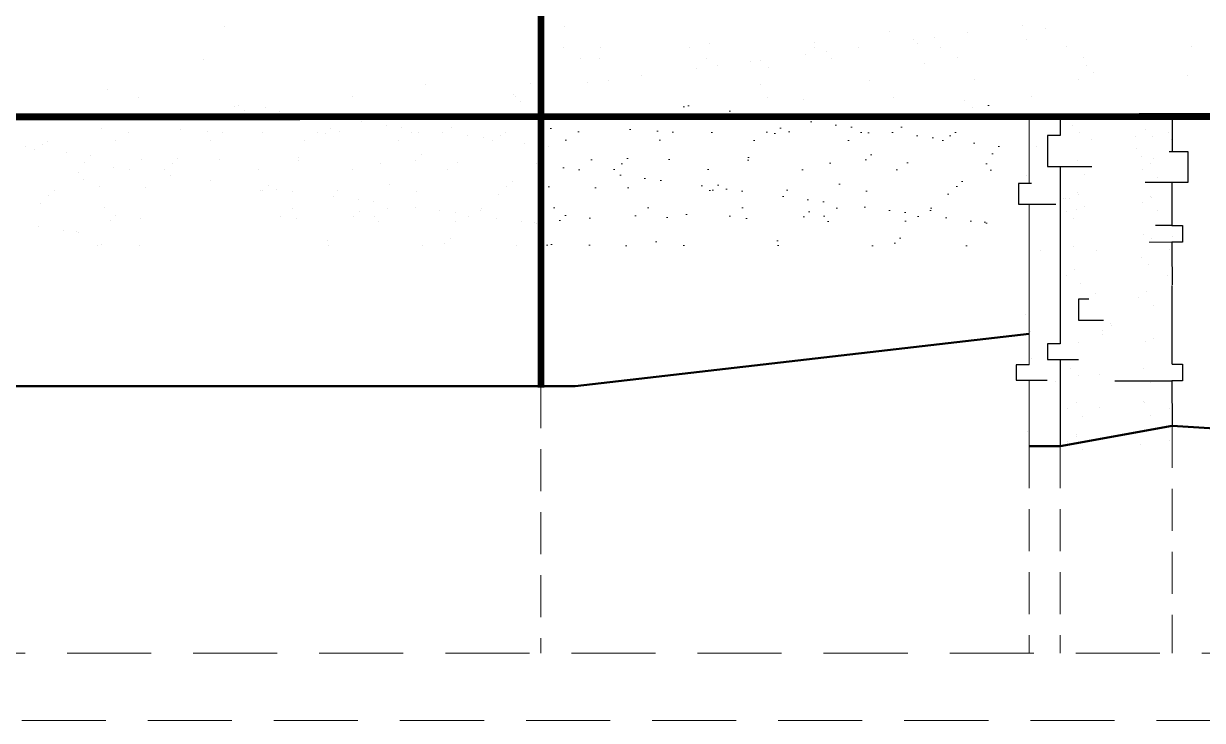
# Model space of a CAD drawing. Header units: inches. Extents: x 913 to 4010, y 85 to 6286.
# Drawn here: x 2508.8 to 2684.1, y 311.5 to 415.1 of the extents above; entities that cross this region are included whole.
import ezdxf

# ---------------------------------------------------------------- set-up
doc = ezdxf.new("R2010")
doc.units = ezdxf.units.IN
doc.header["$MEASUREMENT"] = 0
doc.linetypes.add('CENTER', pattern=[2, 1.25, -0.25, 0.25, -0.25])
doc.linetypes.add('HIDDEN', pattern=[0.375, 0.25, -0.125])
for name, color, linetype, lineweight in [('ARCHENT RD', 3, 'CENTER', 20), ('FINISHED GRADE', 3, 'Continuous', 50), ('FOUNDATION', 7, 'HIDDEN', 20)]:
    doc.layers.add(name, color=color, linetype=linetype, lineweight=lineweight)
doc.layers.add('NORTH_ELEVATION', color=7, linetype='Continuous')
doc.layers.add('SOUTH_ELEVATION', color=7, linetype='Continuous')

msp = doc.modelspace()

# ---------------------------------------------------------------- hatches: boundary and pattern name
at = {"layer": 'SOUTH_ELEVATION', "linetype": 'Continuous', "lineweight": 20, "ltscale": 0.75}
h = msp.add_hatch(dxfattribs=at)
h.set_pattern_fill('AR-SAND', scale=4.5, style=0)
h.set_pattern_definition([(142.51866, (3176.084, 1796.24), (0.280646, 8.6708), [0, -6.84, 0, -7.65, 0, -7.3125]), (172.5187, (3176.084, 1796.24), (-7.96813, 12.69706), [0, -3.69, 0, -6.165, 0, -2.3625]), (212.51866, (3181.619, 1796.242), (-14.013646, 0.0209), [0, -2.25, 0, -8.1, 0, -10.575]), (222.5187, (3181.619, 1796.242), (-13.52886, 3.94513), [0, -1.125, 0, -5.31, 0, -6.075])])
h.paths.add_polyline_path([(2585.95, 382), (2585.94, 402.99), (2655.57, 403.02), (2655.58, 382.02)])

# ---------------------------------------------------------------- linework, layer by layer
at = {"layer": 'ARCHENT RD', "color": 1, "linetype": 'Continuous', "lineweight": -3, "ltscale": 150}
msp.add_line((2584.56, 401.66), (2584.56, 401.66), dxfattribs=at)
at = {"layer": 'FINISHED GRADE', "color": 3}
for p, q in [((2658.3, 368.98), (2590.78, 361.23)), ((2590.78, 361.23), (2501.95, 361.23)), ((2679.56, 355.29, 0), (2662.92, 352.29, 0)), ((2679.56, 355.3), (2662.93, 352.3)), ((2765.26, 349.91, 0), (2679.56, 355.3)), ((2662.92, 352.29, 0), (2658.29, 352.29, 0)), ((2662.93, 352.3), (2658.3, 352.3))]:
    msp.add_line(p, q, dxfattribs=at)
at = {"layer": 'FOUNDATION', "color": 7, "ltscale": 25}
for p, q in [((2585.7, 361.23), (2585.7, 321.48)), ((2679.56, 355.3), (2679.56, 321.48)), ((2658.3, 352.3), (2658.3, 321.48)), ((2662.94, 352.3), (2662.94, 321.48))]:
    msp.add_line(p, q, dxfattribs=at)
at = {"layer": 'NORTH_ELEVATION', "color": 37, "linetype": 'Continuous', "ltscale": 0.5}
for p, q in [((2662.94, 401.66), (2662.94, 398.48)), ((2662.94, 393.86), (2662.94, 367.5)), ((2662.94, 365.19), (2662.94, 358.85)), ((2658.03, 354.44), (2658.03, 354.44))]:
    msp.add_line(p, q, dxfattribs=at)
at = {"layer": 'NORTH_ELEVATION', "color": 27, "linetype": 'Continuous', "lineweight": 20, "ltscale": 0.5}
for p, q in [((2665.53, 394.84), (2665.53, 394.84)), ((2664.33, 393.92), (2664.33, 393.92)), ((2666.51, 392.72), (2666.51, 392.72)), ((2675.23, 393.38), (2675.23, 393.38)), ((2676.42, 394.3), (2676.42, 394.3)), ((2677.4, 392.18), (2677.4, 392.18)), ((2665.53, 390.02), (2665.53, 390.02)), ((2676.42, 389.48), (2676.42, 389.48)), ((2664.33, 389.1), (2664.33, 389.1)), ((2666.51, 387.9), (2666.51, 387.9)), ((2675.23, 388.56), (2675.23, 388.56)), ((2677.4, 387.36), (2677.4, 387.36)), ((2663.84, 377.64), (2663.84, 377.64)), ((2665.03, 378.56), (2665.03, 378.56)), ((2678.89, 377.68), (2678.89, 377.68)), ((2666.01, 376.44), (2666.01, 376.44)), ((2675.79, 375.28), (2675.79, 375.28)), ((2674.6, 374.36), (2674.6, 374.36)), ((2676.77, 373.16), (2676.77, 373.16)), ((2670.42, 370.47), (2670.42, 370.47)), ((2669.22, 369.55), (2669.22, 369.55)), ((2676.77, 368.35), (2676.77, 368.35)), ((2668.77, 362.89), (2668.77, 362.89)), ((2675.34, 363.81), (2675.34, 363.81)), ((2676.32, 361.69), (2676.32, 361.69)), ((2664.08, 357.85), (2664.08, 357.85)), ((2665.28, 358.77), (2665.28, 358.77)), ((2668.77, 358.08), (2668.77, 358.08)), ((2675.34, 359), (2675.34, 359)), ((2679.13, 357.88), (2679.13, 357.88)), ((2666.25, 356.65), (2666.25, 356.65)), ((2676.32, 356.88), (2676.32, 356.88)), ((2664.08, 353.04), (2664.08, 353.04)), ((2665.28, 353.95), (2665.28, 353.95)), ((2679.13, 353.07), (2679.13, 353.07)), ((2666.25, 351.83), (2666.25, 351.83))]:
    msp.add_line(p, q, dxfattribs=at)
at = {"layer": 'NORTH_ELEVATION', "color": 37, "linetype": 'Continuous', "lineweight": 20, "ltscale": 0.5}
msp.add_line((2662.17, 361.93, 0.62), (2662.17, 361.93, 0.62), dxfattribs=at)
at = {"layer": 'NORTH_ELEVATION', "linetype": 'HIDDEN', "lineweight": 5, "ltscale": 50}
for p, q in [((2158.99, 321.48), (3034.71, 321.48)), ((2170.99, 311.48), (3039.32, 311.48))]:
    msp.add_line(p, q, dxfattribs=at)
at = {"layer": 'NORTH_ELEVATION', "color": 37, "linetype": 'Continuous', "ltscale": 0.5, "const_width": 1}
for points in [[(2585.7, 442.16), (2585.7, 401.66)], [(2585.7, 401.49), (2585.7, 360.99)]]:
    msp.add_lwpolyline(points, dxfattribs=at)
at = {"layer": 'NORTH_ELEVATION', "color": 7, "linetype": 'Continuous', "ltscale": 0.5, "const_width": 1}
msp.add_lwpolyline([(3649.47, 401.64), (2199.1, 401.16)], dxfattribs=at)
at = {"layer": 'SOUTH_ELEVATION', "color": 7, "linetype": 'Continuous', "lineweight": 20, "ltscale": 0.75}
for p, q in [((2538.7, 414.77), (2538.7, 414.77)), ((2589.16, 414.66), (2589.16, 414.66)), ((2637.53, 413.93), (2637.53, 413.93)), ((2649.13, 413.77), (2649.13, 413.77)), ((2657.28, 414.84), (2657.28, 414.84)), ((2660.79, 414.41), (2660.79, 414.41)), ((2610.71, 412.11), (2610.71, 412.11)), ((2626.41, 412.31), (2626.41, 412.31)), ((2641.13, 412.72), (2641.13, 412.72)), ((2641.76, 412.23), (2641.76, 412.23)), ((2644.26, 413.13), (2644.26, 413.13)), ((2657.97, 412.82), (2657.97, 412.82)), ((2589.05, 411.56), (2589.05, 411.56)), ((2594.5, 411.52), (2594.5, 411.52)), ((2607.74, 411.59), (2607.74, 411.59)), ((2624.98, 410.59), (2624.98, 410.59)), ((2626.42, 411.63), (2626.42, 411.63)), ((2628.1, 411), (2628.1, 411)), ((2632.98, 411.64), (2632.98, 411.64)), ((2645.11, 411.66), (2645.11, 411.66)), ((2663.79, 411.69), (2663.79, 411.69)), ((2682.48, 411.73), (2682.48, 411.73)), ((2535.53, 409.84), (2535.53, 409.84)), ((2591.58, 409.95), (2591.58, 409.95)), ((2594.38, 409.88), (2594.38, 409.88)), ((2608.83, 408.46), (2608.83, 408.46)), ((2610.27, 409.98), (2610.27, 409.98)), ((2611.95, 408.88), (2611.95, 408.88)), ((2616.83, 409.52), (2616.83, 409.52)), ((2618.39, 409.67), (2618.39, 409.67)), ((2619.5, 408.66), (2619.5, 408.66)), ((2628.95, 410.01), (2628.95, 410.01)), ((2642.75, 409.14), (2642.75, 409.14)), ((2647.64, 410.05), (2647.64, 410.05)), ((2666.32, 410.08), (2666.32, 410.08)), ((2666.76, 408.94), (2666.76, 408.94)), ((2595.8, 406.75), (2595.8, 406.75)), ((2600.68, 407.39), (2600.68, 407.39)), ((2650.23, 406.88), (2650.23, 406.88)), ((2665.58, 406.81), (2665.58, 406.81)), ((2667.87, 407.92), (2667.87, 407.92)), ((2681.78, 407.39), (2681.78, 407.39)), ((2521.23, 405.39), (2521.23, 405.39)), ((2568.48, 406.1), (2568.48, 406.1)), ((2584.19, 406.3), (2584.19, 406.3)), ((2592.68, 406.34), (2592.68, 406.34)), ((2618.32, 406.1), (2618.32, 406.1)), ((2634.52, 406.68), (2634.52, 406.68)), ((2525.86, 404.17), (2525.86, 404.17)), ((2557.75, 404.35), (2557.75, 404.35)), ((2581.57, 404.54), (2581.57, 404.54)), ((2581.91, 404.28), (2581.91, 404.28)), ((2582.68, 403.53), (2582.68, 403.53)), ((2619.38, 404.18), (2619.38, 404.18)), ((2624.72, 403.88), (2624.72, 403.88)), ((2638.06, 404.21), (2638.06, 404.21)), ((2658.62, 404.24), (2658.62, 404.24)), ((2517.27, 401.61), (2517.27, 401.61)), ((2540.07, 402.74), (2540.07, 402.74)), ((2540.79, 402.9), (2540.79, 402.9)), ((2546.9, 402.1), (2546.9, 402.1)), ((2550.56, 401.62), (2550.56, 401.62)), ((2585.39, 402.94), (2585.39, 402.94)), ((2552.9, 401.31), (2552.9, 401.31)), ((2559.01, 400.51), (2559.01, 400.51)), ((2562.67, 400.03), (2562.67, 400.03)), ((2565.01, 399.72), (2565.01, 399.72)), ((2572.43, 399.72), (2572.43, 399.72)), ((2520.3, 399.54), (2520.3, 399.54)), ((2524.41, 399.01), (2524.41, 399.01)), ((2532.08, 399.39), (2532.08, 399.39)), ((2536.15, 399.15), (2536.15, 399.15)), ((2538.42, 398.99), (2538.42, 398.99)), ((2544.23, 398.96), (2544.23, 398.96)), ((2552.44, 398.97), (2552.44, 398.97)), ((2553.6, 398.79), (2553.6, 398.79)), ((2554.42, 399.56), (2554.42, 399.56)), ((2555.74, 399.02), (2555.74, 399.02)), ((2566.45, 398.95), (2566.45, 398.95)), ((2567.52, 398.87), (2567.52, 398.87)), ((2571.13, 398.92), (2571.13, 398.92)), ((2574.78, 398.44), (2574.78, 398.44)), ((2577.13, 398.13), (2577.13, 398.13)), ((2579.68, 398.44), (2579.68, 398.44)), ((2580.47, 398.93), (2580.47, 398.93)), ((2509.01, 396.8), (2509.01, 396.8)), ((2510.45, 396.39), (2510.45, 396.39)), ((2511.56, 397.1), (2511.56, 397.1)), ((2512.35, 397.6), (2512.35, 397.6)), ((2522.51, 397.81), (2522.51, 397.81)), ((2536.53, 397.78), (2536.53, 397.78)), ((2550.54, 397.76), (2550.54, 397.76)), ((2564.55, 397.74), (2564.55, 397.74)), ((2578.57, 397.72), (2578.57, 397.72)), ((2583.24, 397.33), (2583.24, 397.33)), ((2586.9, 396.85), (2586.9, 396.85)), ((2515.13, 395.99), (2515.13, 395.99)), ((2517.85, 394.44), (2517.85, 394.44)), ((2518.78, 395.51), (2518.78, 395.51)), ((2526.37, 394.88), (2526.37, 394.88)), ((2531.68, 395.05), (2531.68, 395.05)), ((2537.88, 394.94), (2537.88, 394.94)), ((2549.66, 394.79), (2549.66, 394.79)), ((2549.68, 395.21), (2549.68, 395.21)), ((2567.12, 394.85), (2567.12, 394.85)), ((2567.95, 395.61), (2567.95, 395.61)), ((2585.96, 395.77), (2585.96, 395.77)), ((2516.99, 392.94), (2516.99, 392.94)), ((2522.18, 393.69), (2522.18, 393.69)), ((2524.53, 393.39), (2524.53, 393.39)), ((2529.7, 393.43), (2529.7, 393.43)), ((2530.85, 394.29), (2530.85, 394.29)), ((2543.71, 393.41), (2543.71, 393.41)), ((2557.72, 393.39), (2557.72, 393.39)), ((2561.81, 394.36), (2561.81, 394.36)), ((2571.74, 393.37), (2571.74, 393.37)), ((2573.33, 394.42), (2573.33, 394.42)), ((2585.1, 394.27), (2585.1, 394.27)), ((2585.75, 393.35), (2585.75, 393.35)), ((2517.64, 392.01), (2517.64, 392.01)), ((2530.64, 392.58), (2530.64, 392.58)), ((2536.64, 391.79), (2536.64, 391.79)), ((2545.2, 391.1), (2545.2, 391.1)), ((2563.21, 391.26), (2563.21, 391.26)), ((2581.48, 391.66), (2581.48, 391.66)), ((2512.54, 389.57), (2512.54, 389.57)), ((2513.37, 390.33), (2513.37, 390.33)), ((2520.02, 390.87), (2520.02, 390.87)), ((2526.93, 390.7), (2526.93, 390.7)), ((2543.95, 390.29), (2543.95, 390.29)), ((2544.37, 390.34), (2544.37, 390.34)), ((2546.41, 390.51), (2546.41, 390.51)), ((2548.75, 390.2), (2548.75, 390.2)), ((2554.87, 389.4), (2554.87, 389.4)), ((2555.46, 390.35), (2555.46, 390.35)), ((2567.24, 390.2), (2567.24, 390.2)), ((2579.4, 389.76), (2579.4, 389.76)), ((2580.65, 390.9), (2580.65, 390.9)), ((2511.28, 388.43), (2511.28, 388.43)), ((2520.78, 387.75), (2520.78, 387.75)), ((2548.81, 387.7), (2548.81, 387.7)), ((2558.53, 388.92), (2558.53, 388.92)), ((2560.87, 388.61), (2560.87, 388.61)), ((2562.82, 387.68), (2562.82, 387.68)), ((2566.98, 387.81), (2566.98, 387.81)), ((2576.83, 387.66), (2576.83, 387.66)), ((2521.63, 385.83), (2521.63, 385.83)), ((2522.45, 386.59), (2522.45, 386.59)), ((2526.09, 386.21), (2526.09, 386.21)), ((2546.91, 386.49), (2546.91, 386.49)), ((2549.38, 386.12), (2549.38, 386.12)), ((2557.9, 386.4), (2557.9, 386.4)), ((2558.73, 387.16), (2558.73, 387.16)), ((2560.92, 386.47), (2560.92, 386.47)), ((2561.53, 385.69), (2561.53, 385.69)), ((2570.64, 387.33), (2570.64, 387.33)), ((2572.98, 387.02), (2572.98, 387.02)), ((2573.04, 385.75), (2573.04, 385.75)), ((2574.94, 386.45), (2574.94, 386.45)), ((2576.74, 387.32), (2576.74, 387.32)), ((2579.09, 386.22), (2579.09, 386.22)), ((2582.75, 385.74), (2582.75, 385.74)), ((2510.98, 384.89), (2510.98, 384.89)), ((2514.64, 384.41), (2514.64, 384.41)), ((2516.71, 384.27), (2516.71, 384.27)), ((2516.98, 384.1), (2516.98, 384.1)), ((2584.82, 385.6), (2584.82, 385.6)), ((2585.09, 385.43), (2585.09, 385.43)), ((2519.74, 382.2), (2519.74, 382.2)), ((2520.38, 382.28), (2520.38, 382.28)), ((2526.07, 382.16), (2526.07, 382.16)), ((2553.99, 382.81), (2553.99, 382.81)), ((2571.43, 382.45), (2571.43, 382.45)), ((2572.26, 383.21), (2572.26, 383.21)), ((2554.09, 382.12), (2554.09, 382.12)), ((2568.11, 382.1), (2568.11, 382.1)), ((2582.12, 382.08), (2582.12, 382.08))]:
    msp.add_line(p, q, dxfattribs=at)
at = {"layer": 'SOUTH_ELEVATION', "color": 49, "linetype": 'Continuous', "ltscale": 0.75}
for p, q in [((2648.72, 403.67), (2648.72, 403.67)), ((2541.6, 402.22), (2541.6, 402.22)), ((2544.72, 402.63), (2544.72, 402.63)), ((2649.83, 402.66), (2649.83, 402.66)), ((2663, 400.67), (2663, 400.67)), ((2682.71, 401.26), (2682.71, 401.26)), ((2679.41, 397.88), (2679.41, 397.88)), ((2657.69, 371.92, 1), (2657.69, 371.92, 1)), ((2658.5, 369.32, 1), (2658.5, 369.32, 1)), ((2658.6, 365.25, 0.66), (2658.6, 365.25, 0.66))]:
    msp.add_line(p, q, dxfattribs=at)
at = {"layer": 'SOUTH_ELEVATION', "color": 49, "linetype": 'Continuous', "lineweight": 35, "ltscale": 0.5}
msp.add_line((3649.47, 401.64), (2299.96, 401.66), dxfattribs=at)
at = {"layer": 'SOUTH_ELEVATION', "color": 37, "linetype": 'Continuous', "lineweight": 20, "ltscale": 50}
for p, q in [((2658.3, 401.66), (2658.3, 391.37)), ((2658.3, 388.28), (2658.3, 364.39)), ((2658.3, 362.08), (2658.3, 352.3))]:
    msp.add_line(p, q, dxfattribs=at)
at = {"layer": 'SOUTH_ELEVATION', "color": 37, "linetype": 'Continuous', "lineweight": 30, "ltscale": 0.75}
for p, q in [((2679.56, 401.66), (2679.55, 396.05)), ((2679.54, 391.54), (2679.52, 385.12)), ((2679.52, 381.68), (2679.57, 376.26)), ((2679.51, 376.16), (2679.52, 368.98)), ((2679.52, 368.98), (2679.53, 364.49)), ((2679.57, 364.49), (2681.11, 364.49)), ((2681.11, 364.49), (2681.11, 362.02)), ((2681.11, 362.02), (2679.52, 362.02)), ((2679.54, 362.02), (2679.55, 355.29))]:
    msp.add_line(p, q, dxfattribs=at)
at = {"layer": 'SOUTH_ELEVATION', "color": 27, "linetype": 'Continuous', "lineweight": 20, "ltscale": 0.75}
for p, q in [((2664.73, 399.92, 1), (2664.73, 399.92, 1)), ((2665.83, 398.9, 1), (2665.83, 398.9, 1)), ((2674.15, 398.32), (2674.15, 398.32)), ((2675.62, 399.38, 1), (2675.62, 399.38, 1)), ((2676.72, 398.36, 1), (2676.72, 398.36, 1)), ((2679.03, 398.96), (2679.03, 398.96)), ((2667.52, 397.91), (2667.52, 397.91)), ((2674.32, 396.63), (2674.32, 396.63)), ((2674.97, 395.32), (2674.97, 395.32)), ((2676.85, 395.02), (2676.85, 395.02)), ((2663.77, 389.19), (2663.77, 389.19)), ((2665.59, 389.76, 1), (2665.59, 389.76, 1)), ((2676.48, 389.22, 1), (2676.48, 389.22, 1)), ((2665.34, 387.45, 1), (2665.34, 387.45, 1)), ((2663.84, 387.14), (2663.84, 387.14)), ((2664.95, 386.12), (2664.95, 386.12)), ((2675.35, 383.76), (2675.35, 383.76)), ((2676.56, 383.1), (2676.56, 383.1)), ((2664.9, 382.03), (2664.9, 382.03)), ((2668.3, 381.34), (2668.3, 381.34)), ((2679.16, 381.61), (2679.16, 381.61)), ((2674.99, 380.36, 1), (2674.99, 380.36, 1)), ((2676.09, 379.35, 1), (2676.09, 379.35, 1)), ((2668.12, 374.99, 1), (2668.12, 374.99, 1)), ((2670.48, 370.21, 1), (2670.48, 370.21, 1)), ((2669.16, 368.9, 1), (2669.16, 368.9, 1)), ((2665.58, 367.65, 1), (2665.58, 367.65, 1)), ((2675.64, 367.88, 1), (2675.64, 367.88, 1)), ((2664.47, 363.85, 1), (2664.47, 363.85, 1)), ((2665.58, 362.84, 1), (2665.58, 362.84, 1)), ((2675.4, 358.74, 1), (2675.4, 358.74, 1)), ((2665.34, 353.69, 1), (2665.34, 353.69, 1)), ((2674.9, 352.5, 1), (2674.9, 352.5, 1))]:
    msp.add_line(p, q, dxfattribs=at)
at = {"layer": 'SOUTH_ELEVATION', "color": 37, "linetype": 'Continuous', "ltscale": 0.5}
for p, q in [((2662.94, 398.48), (2661.01, 398.48)), ((2661.01, 398.48), (2661.01, 393.86)), ((2661.01, 393.86), (2667.63, 393.86)), ((2658.63, 391.37), (2656.7, 391.37)), ((2656.7, 391.37), (2656.7, 388.28)), ((2656.7, 388.28), (2662.27, 388.28)), ((2679.54, 385.12), (2677.1, 385.12)), ((2667.2, 374.13), (2665.65, 374.13)), ((2665.65, 374.13), (2665.65, 371.04)), ((2665.65, 371.04), (2669.35, 371.04)), ((2662.94, 367.5), (2661.01, 367.5)), ((2661.01, 367.5), (2661.01, 365.19)), ((2661.01, 365.19), (2665.64, 365.19)), ((2656.37, 364.39), (2656.37, 362.08)), ((2658.3, 364.39), (2656.37, 364.39)), ((2656.37, 362.08), (2661, 362.08)), ((2671.03, 362.02), (2679.52, 362.02)), ((2662.94, 358.85), (2662.94, 352.3))]:
    msp.add_line(p, q, dxfattribs=at)
at = {"layer": 'SOUTH_ELEVATION', "color": 37, "linetype": 'Continuous', "ltscale": 0.75}
for p, q in [((2659.37, 396.84), (2659.37, 396.84)), ((2657.87, 392.61), (2657.87, 392.61)), ((2663.37, 389.11), (2663.37, 389.11)), ((2679.68, 383.52), (2679.68, 383.52)), ((2660.03, 381.39), (2660.03, 381.39)), ((2665.69, 372.97, 1), (2665.69, 372.97, 1)), ((2661.08, 367.54, 1), (2661.08, 367.54, 1))]:
    msp.add_line(p, q, dxfattribs=at)
at = {"layer": 'SOUTH_ELEVATION', "color": 37, "linetype": 'Continuous', "lineweight": 30, "ltscale": 0.5}
for p, q in [((2681.97, 396.05), (2679.15, 396.05)), ((2681.97, 391.54), (2681.97, 396.05)), ((2675.58, 391.54), (2681.97, 391.54))]:
    msp.add_line(p, q, dxfattribs=at)
at = {"layer": 'SOUTH_ELEVATION', "color": 37, "linetype": 'Continuous', "lineweight": 30, "ltscale": 50}
for p, q in [((2679.52, 385.12), (2681.09, 385.12)), ((2681.09, 385.12), (2681.09, 382.65)), ((2681.09, 382.65), (2679.52, 382.65))]:
    msp.add_line(p, q, dxfattribs=at)
at = {"layer": 'SOUTH_ELEVATION', "color": 37, "linetype": 'Continuous', "lineweight": 20, "ltscale": 0.5}
for p, q in [((2681.09, 385.12), (2679.54, 385.12)), ((2681.09, 382.65), (2681.09, 385.12)), ((2676.14, 382.65), (2681.09, 382.65))]:
    msp.add_line(p, q, dxfattribs=at)
at = {"layer": 'SOUTH_ELEVATION', "color": 23, "linetype": 'Continuous', "lineweight": 30, "ltscale": 0.75}
for p in [(2679.52, 382.65), (2679.52, 381.68)]:
    msp.add_line(p, (2679.52, 381.68), dxfattribs=at)
at = {"layer": 'SOUTH_ELEVATION', "color": 7, "linetype": 'Continuous', "ltscale": 0.5, "const_width": 0.5}
msp.add_lwpolyline([(3381.45, 401.49), (2287.93, 401.49)], dxfattribs=at)

doc.saveas('drawing.dxf')
